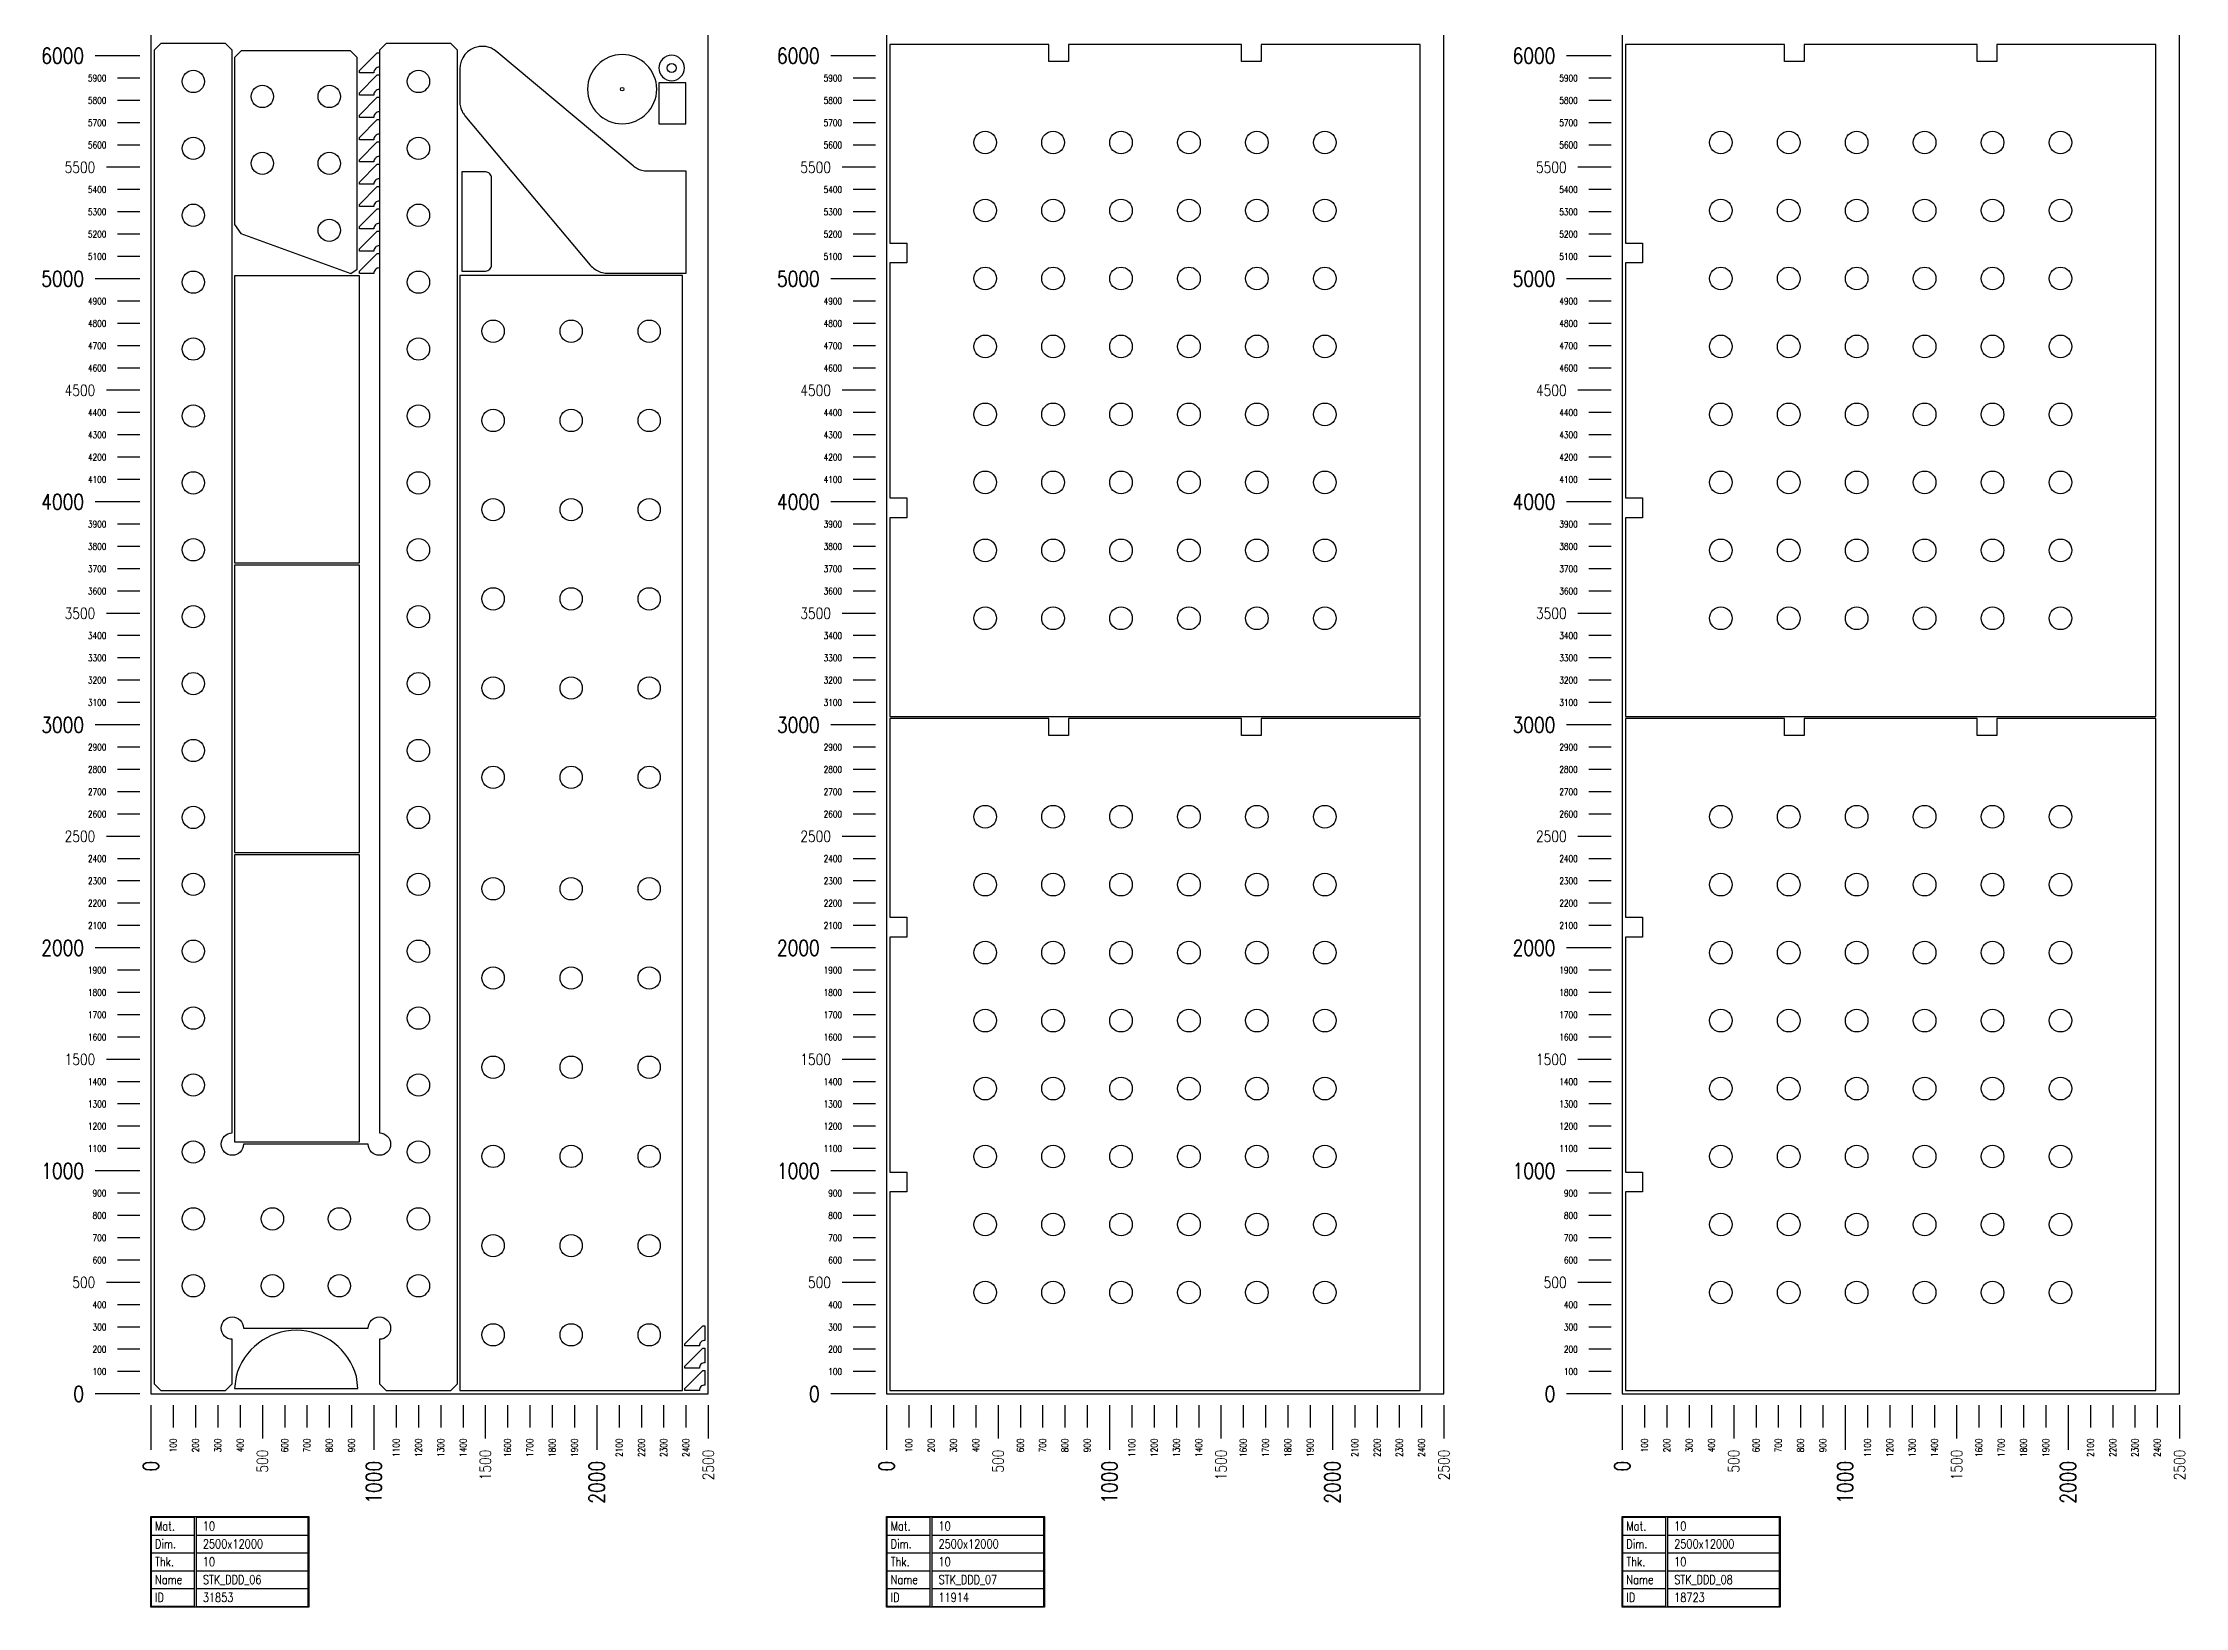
# Model space of a CAD drawing. Header units: millimetres. Extents: x 28039 to 145264, y 9873 to 40131.
# Drawn here: x 96054 to 105664, y 27140 to 34154 of the extents above; entities that cross this region are included whole.
import ezdxf
from ezdxf.enums import TextEntityAlignment as Align

# ---------------------------------------------------------------- set-up
doc = ezdxf.new("R2010")
doc.units = ezdxf.units.MM
doc.layers.add('TEXT', color=7, linetype='Continuous')
doc.styles.add('EasyCutStyle', font='romans.shx', dxfattribs={"width": 0.8})

# ---------------------------------------------------------------- blocks, each defined once
blk = doc.blocks.new('LogoSheet_31853')
at = {"color": 1}
for p, q in [((-50, 6000), (-250, 6000)), ((-50, 5000), (-250, 5000)), ((-50, 4000), (-250, 4000)), ((-50, 3000), (-250, 3000)), ((-50, 2000), (-250, 2000)), ((-50, 1000), (-250, 1000)), ((-50, 0), (-250, 0)), ((0, -50), (0, -250)), ((1000, -50), (1000, -250)), ((2000, -50), (2000, -250)), ((203.4, -553), (705.2, -553)), ((203.4, -633), (705.2, -633)), ((203.4, -713), (705.2, -713)), ((203.4, -793), (705.2, -793)), ((203.4, -873), (705.2, -873))]:
    blk.add_line(p, q, dxfattribs=at)
at = {"color": 2}
for p, q in [((-50, 5900), (-150, 5900)), ((-50, 5800), (-150, 5800)), ((-50, 5700), (-150, 5700)), ((-50, 5600), (-150, 5600)), ((-50, 5400), (-150, 5400)), ((-50, 5300), (-150, 5300)), ((-50, 5200), (-150, 5200)), ((-50, 5100), (-150, 5100)), ((-50, 4900), (-150, 4900)), ((-50, 4800), (-150, 4800)), ((-50, 4700), (-150, 4700)), ((-50, 4600), (-150, 4600)), ((-50, 4400), (-150, 4400)), ((-50, 4300), (-150, 4300)), ((-50, 4200), (-150, 4200)), ((-50, 4100), (-150, 4100)), ((-50, 3900), (-150, 3900)), ((-50, 3800), (-150, 3800)), ((-50, 3700), (-150, 3700)), ((-50, 3600), (-150, 3600)), ((-50, 3400), (-150, 3400)), ((-50, 3300), (-150, 3300)), ((-50, 3200), (-150, 3200)), ((-50, 3100), (-150, 3100)), ((-50, 2900), (-150, 2900)), ((-50, 2800), (-150, 2800)), ((-50, 2700), (-150, 2700)), ((-50, 2600), (-150, 2600)), ((-50, 2400), (-150, 2400)), ((-50, 2300), (-150, 2300)), ((-50, 2200), (-150, 2200)), ((-50, 2100), (-150, 2100)), ((-50, 1900), (-150, 1900)), ((-50, 1800), (-150, 1800)), ((-50, 1700), (-150, 1700)), ((-50, 1600), (-150, 1600)), ((-50, 1400), (-150, 1400)), ((-50, 1300), (-150, 1300)), ((-50, 1200), (-150, 1200)), ((-50, 1100), (-150, 1100)), ((-50, 900), (-150, 900)), ((-50, 800), (-150, 800)), ((-50, 700), (-150, 700)), ((-50, 600), (-150, 600)), ((-50, 400), (-150, 400)), ((-50, 300), (-150, 300)), ((-50, 200), (-150, 200)), ((-50, 100), (-150, 100)), ((100, -50), (100, -150)), ((200, -50), (200, -150)), ((300, -50), (300, -150)), ((400, -50), (400, -150)), ((600, -50), (600, -150)), ((700, -50), (700, -150)), ((800, -50), (800, -150)), ((900, -50), (900, -150)), ((1100, -50), (1100, -150)), ((1200, -50), (1200, -150)), ((1300, -50), (1300, -150)), ((1400, -50), (1400, -150)), ((1600, -50), (1600, -150)), ((1700, -50), (1700, -150)), ((1800, -50), (1800, -150)), ((1900, -50), (1900, -150)), ((2100, -50), (2100, -150)), ((2200, -50), (2200, -150)), ((2300, -50), (2300, -150)), ((2400, -50), (2400, -150))]:
    blk.add_line(p, q, dxfattribs=at)
at = {"color": 7}
for p, q in [((-50, 5500), (-200, 5500)), ((-50, 4500), (-200, 4500)), ((-50, 3500), (-200, 3500)), ((-50, 2500), (-200, 2500)), ((-50, 1500), (-200, 1500)), ((-50, 500), (-200, 500)), ((500, -50), (500, -200)), ((1500, -50), (1500, -200)), ((2500, -50), (2500, -200))]:
    blk.add_line(p, q, dxfattribs=at)
at = {"color": 5}
for p, q in [((3, -553), (193.4, -553)), ((3, -633), (193.4, -633)), ((3, -713), (193.4, -713)), ((3, -793), (193.4, -793)), ((3, -873), (193.4, -873))]:
    blk.add_line(p, q, dxfattribs=at)
blk.add_line((193.4, -633), (193.4, -953))
blk.add_lwpolyline([(0, -550), (708.2, -550), (708.2, -956), (0, -956)], close=True)
blk.add_lwpolyline([(3, -553), (193.4, -553), (193.4, -953), (3, -953)], close=True, dxfattribs=at)
at = {"color": 1}
blk.add_lwpolyline([(705.2, -553), (203.4, -553), (203.4, -953), (705.2, -953)], close=True, dxfattribs=at)
at = {"color": 7, "style": 'EasyCutStyle', "width": 0.8}
for s, height, p in [('6000', 70, (-300, 6000)), ('5900', 30, (-200, 5900)), ('5800', 30, (-200, 5800)), ('5700', 30, (-200, 5700)), ('5600', 30, (-200, 5600)), ('5500', 50, (-250, 5500)), ('5400', 30, (-200, 5400)), ('5300', 30, (-200, 5300)), ('5200', 30, (-200, 5200)), ('5100', 30, (-200, 5100)), ('5000', 70, (-300, 5000)), ('4900', 30, (-200, 4900)), ('4800', 30, (-200, 4800)), ('4700', 30, (-200, 4700)), ('4600', 30, (-200, 4600)), ('4500', 50, (-250, 4500)), ('4400', 30, (-200, 4400)), ('4300', 30, (-200, 4300)), ('4200', 30, (-200, 4200)), ('4100', 30, (-200, 4100)), ('4000', 70, (-300, 4000)), ('3900', 30, (-200, 3900)), ('3800', 30, (-200, 3800)), ('3700', 30, (-200, 3700)), ('3600', 30, (-200, 3600)), ('3500', 50, (-250, 3500)), ('3400', 30, (-200, 3400)), ('3300', 30, (-200, 3300)), ('3200', 30, (-200, 3200)), ('3100', 30, (-200, 3100)), ('3000', 70, (-300, 3000)), ('2900', 30, (-200, 2900)), ('2800', 30, (-200, 2800)), ('2700', 30, (-200, 2700)), ('2600', 30, (-200, 2600)), ('2500', 50, (-250, 2500)), ('2400', 30, (-200, 2400)), ('2300', 30, (-200, 2300)), ('2200', 30, (-200, 2200)), ('2100', 30, (-200, 2100)), ('2000', 70, (-300, 2000)), ('1900', 30, (-200, 1900)), ('1800', 30, (-200, 1800)), ('1700', 30, (-200, 1700)), ('1600', 30, (-200, 1600)), ('1500', 50, (-250, 1500)), ('1400', 30, (-200, 1400)), ('1300', 30, (-200, 1300)), ('1200', 30, (-200, 1200)), ('1100', 30, (-200, 1100)), ('1000', 70, (-300, 1000)), ('900', 30, (-200, 900)), ('800', 30, (-200, 800)), ('700', 30, (-200, 700)), ('600', 30, (-200, 600)), ('500', 50, (-250, 500)), ('400', 30, (-200, 400)), ('300', 30, (-200, 300)), ('200', 30, (-200, 200)), ('100', 30, (-200, 100)), ('0', 70, (-300, 0))]:
    blk.add_text(s, height=height, dxfattribs=at).set_placement(p, align=Align.MIDDLE_RIGHT)
for s, height, p in [('100', 30, (100, -200)), ('200', 30, (200, -200)), ('300', 30, (300, -200)), ('400', 30, (400, -200)), ('500', 50, (500, -250)), ('600', 30, (600, -200)), ('700', 30, (700, -200)), ('800', 30, (800, -200)), ('900', 30, (900, -200)), ('1100', 30, (1100, -200)), ('1200', 30, (1200, -200)), ('1300', 30, (1300, -200)), ('1400', 30, (1400, -200)), ('1500', 50, (1500, -250)), ('1600', 30, (1600, -200)), ('1700', 30, (1700, -200)), ('1800', 30, (1800, -200)), ('1900', 30, (1900, -200)), ('2100', 30, (2100, -200)), ('2200', 30, (2200, -200)), ('2300', 30, (2300, -200)), ('2400', 30, (2400, -200)), ('2500', 50, (2500, -250)), ('0', 70, (0, -300)), ('1000', 70, (1000, -300)), ('2000', 70, (2000, -300))]:
    blk.add_text(s, height=height, rotation=90, dxfattribs=at).set_placement(p, align=Align.MIDDLE_RIGHT)
at = {"style": 'EasyCutStyle', "width": 0.8}
for tag, p in [('MATERIAL_SHEET', (232.8, -612.4)), ('DIMENSION_SHEET', (232.8, -692.4)), ('THICKNESS_SHEET', (232.8, -772.4)), ('NAME_SHEET', (232.8, -852.4)), ('ID_SHEET', (232.8, -932.4))]:
    blk.add_attdef(tag, p, '', height=40, dxfattribs=at)
at = {"layer": 'TEXT', "color": 251, "style": 'EasyCutStyle', "width": 0.8}
for s, p in [('Mat.', (18.4, -612.4)), ('Dim.', (18.4, -692.4)), ('Thk.', (18.4, -772.4)), ('Name', (18.4, -852.4)), ('ID', (18.4, -932.4))]:
    blk.add_text(s, height=40, dxfattribs=at).set_placement(p)
blk = doc.blocks.new('LogoSheet_11914')
at = {"color": 1}
for p, q in [((-50, 6000), (-250, 6000)), ((-50, 5000), (-250, 5000)), ((-50, 4000), (-250, 4000)), ((-50, 3000), (-250, 3000)), ((-50, 2000), (-250, 2000)), ((-50, 1000), (-250, 1000)), ((-50, 0), (-250, 0)), ((0, -50), (0, -250)), ((1000, -50), (1000, -250)), ((2000, -50), (2000, -250)), ((203.4, -553), (705.2, -553)), ((203.4, -633), (705.2, -633)), ((203.4, -713), (705.2, -713)), ((203.4, -793), (705.2, -793)), ((203.4, -873), (705.2, -873))]:
    blk.add_line(p, q, dxfattribs=at)
at = {"color": 2}
for p, q in [((-50, 5900), (-150, 5900)), ((-50, 5800), (-150, 5800)), ((-50, 5700), (-150, 5700)), ((-50, 5600), (-150, 5600)), ((-50, 5400), (-150, 5400)), ((-50, 5300), (-150, 5300)), ((-50, 5200), (-150, 5200)), ((-50, 5100), (-150, 5100)), ((-50, 4900), (-150, 4900)), ((-50, 4800), (-150, 4800)), ((-50, 4700), (-150, 4700)), ((-50, 4600), (-150, 4600)), ((-50, 4400), (-150, 4400)), ((-50, 4300), (-150, 4300)), ((-50, 4200), (-150, 4200)), ((-50, 4100), (-150, 4100)), ((-50, 3900), (-150, 3900)), ((-50, 3800), (-150, 3800)), ((-50, 3700), (-150, 3700)), ((-50, 3600), (-150, 3600)), ((-50, 3400), (-150, 3400)), ((-50, 3300), (-150, 3300)), ((-50, 3200), (-150, 3200)), ((-50, 3100), (-150, 3100)), ((-50, 2900), (-150, 2900)), ((-50, 2800), (-150, 2800)), ((-50, 2700), (-150, 2700)), ((-50, 2600), (-150, 2600)), ((-50, 2400), (-150, 2400)), ((-50, 2300), (-150, 2300)), ((-50, 2200), (-150, 2200)), ((-50, 2100), (-150, 2100)), ((-50, 1900), (-150, 1900)), ((-50, 1800), (-150, 1800)), ((-50, 1700), (-150, 1700)), ((-50, 1600), (-150, 1600)), ((-50, 1400), (-150, 1400)), ((-50, 1300), (-150, 1300)), ((-50, 1200), (-150, 1200)), ((-50, 1100), (-150, 1100)), ((-50, 900), (-150, 900)), ((-50, 800), (-150, 800)), ((-50, 700), (-150, 700)), ((-50, 600), (-150, 600)), ((-50, 400), (-150, 400)), ((-50, 300), (-150, 300)), ((-50, 200), (-150, 200)), ((-50, 100), (-150, 100)), ((100, -50), (100, -150)), ((200, -50), (200, -150)), ((300, -50), (300, -150)), ((400, -50), (400, -150)), ((600, -50), (600, -150)), ((700, -50), (700, -150)), ((800, -50), (800, -150)), ((900, -50), (900, -150)), ((1100, -50), (1100, -150)), ((1200, -50), (1200, -150)), ((1300, -50), (1300, -150)), ((1400, -50), (1400, -150)), ((1600, -50), (1600, -150)), ((1700, -50), (1700, -150)), ((1800, -50), (1800, -150)), ((1900, -50), (1900, -150)), ((2100, -50), (2100, -150)), ((2200, -50), (2200, -150)), ((2300, -50), (2300, -150)), ((2400, -50), (2400, -150))]:
    blk.add_line(p, q, dxfattribs=at)
at = {"color": 7}
for p, q in [((-50, 5500), (-200, 5500)), ((-50, 4500), (-200, 4500)), ((-50, 3500), (-200, 3500)), ((-50, 2500), (-200, 2500)), ((-50, 1500), (-200, 1500)), ((-50, 500), (-200, 500)), ((500, -50), (500, -200)), ((1500, -50), (1500, -200)), ((2500, -50), (2500, -200))]:
    blk.add_line(p, q, dxfattribs=at)
at = {"color": 5}
for p, q in [((3, -553), (193.4, -553)), ((3, -633), (193.4, -633)), ((3, -713), (193.4, -713)), ((3, -793), (193.4, -793)), ((3, -873), (193.4, -873))]:
    blk.add_line(p, q, dxfattribs=at)
blk.add_line((193.4, -633), (193.4, -953))
blk.add_lwpolyline([(0, -550), (708.2, -550), (708.2, -956), (0, -956)], close=True)
blk.add_lwpolyline([(3, -553), (193.4, -553), (193.4, -953), (3, -953)], close=True, dxfattribs=at)
at = {"color": 1}
blk.add_lwpolyline([(705.2, -553), (203.4, -553), (203.4, -953), (705.2, -953)], close=True, dxfattribs=at)
at = {"color": 7, "style": 'EasyCutStyle', "width": 0.8}
for s, height, p in [('6000', 70, (-300, 6000)), ('5900', 30, (-200, 5900)), ('5800', 30, (-200, 5800)), ('5700', 30, (-200, 5700)), ('5600', 30, (-200, 5600)), ('5500', 50, (-250, 5500)), ('5400', 30, (-200, 5400)), ('5300', 30, (-200, 5300)), ('5200', 30, (-200, 5200)), ('5100', 30, (-200, 5100)), ('5000', 70, (-300, 5000)), ('4900', 30, (-200, 4900)), ('4800', 30, (-200, 4800)), ('4700', 30, (-200, 4700)), ('4600', 30, (-200, 4600)), ('4500', 50, (-250, 4500)), ('4400', 30, (-200, 4400)), ('4300', 30, (-200, 4300)), ('4200', 30, (-200, 4200)), ('4100', 30, (-200, 4100)), ('4000', 70, (-300, 4000)), ('3900', 30, (-200, 3900)), ('3800', 30, (-200, 3800)), ('3700', 30, (-200, 3700)), ('3600', 30, (-200, 3600)), ('3500', 50, (-250, 3500)), ('3400', 30, (-200, 3400)), ('3300', 30, (-200, 3300)), ('3200', 30, (-200, 3200)), ('3100', 30, (-200, 3100)), ('3000', 70, (-300, 3000)), ('2900', 30, (-200, 2900)), ('2800', 30, (-200, 2800)), ('2700', 30, (-200, 2700)), ('2600', 30, (-200, 2600)), ('2500', 50, (-250, 2500)), ('2400', 30, (-200, 2400)), ('2300', 30, (-200, 2300)), ('2200', 30, (-200, 2200)), ('2100', 30, (-200, 2100)), ('2000', 70, (-300, 2000)), ('1900', 30, (-200, 1900)), ('1800', 30, (-200, 1800)), ('1700', 30, (-200, 1700)), ('1600', 30, (-200, 1600)), ('1500', 50, (-250, 1500)), ('1400', 30, (-200, 1400)), ('1300', 30, (-200, 1300)), ('1200', 30, (-200, 1200)), ('1100', 30, (-200, 1100)), ('1000', 70, (-300, 1000)), ('900', 30, (-200, 900)), ('800', 30, (-200, 800)), ('700', 30, (-200, 700)), ('600', 30, (-200, 600)), ('500', 50, (-250, 500)), ('400', 30, (-200, 400)), ('300', 30, (-200, 300)), ('200', 30, (-200, 200)), ('100', 30, (-200, 100)), ('0', 70, (-300, 0))]:
    blk.add_text(s, height=height, dxfattribs=at).set_placement(p, align=Align.MIDDLE_RIGHT)
for s, height, p in [('100', 30, (100, -200)), ('200', 30, (200, -200)), ('300', 30, (300, -200)), ('400', 30, (400, -200)), ('500', 50, (500, -250)), ('600', 30, (600, -200)), ('700', 30, (700, -200)), ('800', 30, (800, -200)), ('900', 30, (900, -200)), ('1100', 30, (1100, -200)), ('1200', 30, (1200, -200)), ('1300', 30, (1300, -200)), ('1400', 30, (1400, -200)), ('1500', 50, (1500, -250)), ('1600', 30, (1600, -200)), ('1700', 30, (1700, -200)), ('1800', 30, (1800, -200)), ('1900', 30, (1900, -200)), ('2100', 30, (2100, -200)), ('2200', 30, (2200, -200)), ('2300', 30, (2300, -200)), ('2400', 30, (2400, -200)), ('2500', 50, (2500, -250)), ('0', 70, (0, -300)), ('1000', 70, (1000, -300)), ('2000', 70, (2000, -300))]:
    blk.add_text(s, height=height, rotation=90, dxfattribs=at).set_placement(p, align=Align.MIDDLE_RIGHT)
at = {"style": 'EasyCutStyle', "width": 0.8}
for tag, p in [('MATERIAL_SHEET', (232.8, -612.4)), ('DIMENSION_SHEET', (232.8, -692.4)), ('THICKNESS_SHEET', (232.8, -772.4)), ('NAME_SHEET', (232.8, -852.4)), ('ID_SHEET', (232.8, -932.4))]:
    blk.add_attdef(tag, p, '', height=40, dxfattribs=at)
at = {"layer": 'TEXT', "color": 251, "style": 'EasyCutStyle', "width": 0.8}
for s, p in [('Mat.', (18.4, -612.4)), ('Dim.', (18.4, -692.4)), ('Thk.', (18.4, -772.4)), ('Name', (18.4, -852.4)), ('ID', (18.4, -932.4))]:
    blk.add_text(s, height=40, dxfattribs=at).set_placement(p)
blk = doc.blocks.new('LogoSheet_18723')
at = {"color": 1}
for p, q in [((-50, 6000), (-250, 6000)), ((-50, 5000), (-250, 5000)), ((-50, 4000), (-250, 4000)), ((-50, 3000), (-250, 3000)), ((-50, 2000), (-250, 2000)), ((-50, 1000), (-250, 1000)), ((-50, 0), (-250, 0)), ((0, -50), (0, -250)), ((1000, -50), (1000, -250)), ((2000, -50), (2000, -250)), ((203.4, -553), (705.2, -553)), ((203.4, -633), (705.2, -633)), ((203.4, -713), (705.2, -713)), ((203.4, -793), (705.2, -793)), ((203.4, -873), (705.2, -873))]:
    blk.add_line(p, q, dxfattribs=at)
at = {"color": 2}
for p, q in [((-50, 5900), (-150, 5900)), ((-50, 5800), (-150, 5800)), ((-50, 5700), (-150, 5700)), ((-50, 5600), (-150, 5600)), ((-50, 5400), (-150, 5400)), ((-50, 5300), (-150, 5300)), ((-50, 5200), (-150, 5200)), ((-50, 5100), (-150, 5100)), ((-50, 4900), (-150, 4900)), ((-50, 4800), (-150, 4800)), ((-50, 4700), (-150, 4700)), ((-50, 4600), (-150, 4600)), ((-50, 4400), (-150, 4400)), ((-50, 4300), (-150, 4300)), ((-50, 4200), (-150, 4200)), ((-50, 4100), (-150, 4100)), ((-50, 3900), (-150, 3900)), ((-50, 3800), (-150, 3800)), ((-50, 3700), (-150, 3700)), ((-50, 3600), (-150, 3600)), ((-50, 3400), (-150, 3400)), ((-50, 3300), (-150, 3300)), ((-50, 3200), (-150, 3200)), ((-50, 3100), (-150, 3100)), ((-50, 2900), (-150, 2900)), ((-50, 2800), (-150, 2800)), ((-50, 2700), (-150, 2700)), ((-50, 2600), (-150, 2600)), ((-50, 2400), (-150, 2400)), ((-50, 2300), (-150, 2300)), ((-50, 2200), (-150, 2200)), ((-50, 2100), (-150, 2100)), ((-50, 1900), (-150, 1900)), ((-50, 1800), (-150, 1800)), ((-50, 1700), (-150, 1700)), ((-50, 1600), (-150, 1600)), ((-50, 1400), (-150, 1400)), ((-50, 1300), (-150, 1300)), ((-50, 1200), (-150, 1200)), ((-50, 1100), (-150, 1100)), ((-50, 900), (-150, 900)), ((-50, 800), (-150, 800)), ((-50, 700), (-150, 700)), ((-50, 600), (-150, 600)), ((-50, 400), (-150, 400)), ((-50, 300), (-150, 300)), ((-50, 200), (-150, 200)), ((-50, 100), (-150, 100)), ((100, -50), (100, -150)), ((200, -50), (200, -150)), ((300, -50), (300, -150)), ((400, -50), (400, -150)), ((600, -50), (600, -150)), ((700, -50), (700, -150)), ((800, -50), (800, -150)), ((900, -50), (900, -150)), ((1100, -50), (1100, -150)), ((1200, -50), (1200, -150)), ((1300, -50), (1300, -150)), ((1400, -50), (1400, -150)), ((1600, -50), (1600, -150)), ((1700, -50), (1700, -150)), ((1800, -50), (1800, -150)), ((1900, -50), (1900, -150)), ((2100, -50), (2100, -150)), ((2200, -50), (2200, -150)), ((2300, -50), (2300, -150)), ((2400, -50), (2400, -150))]:
    blk.add_line(p, q, dxfattribs=at)
at = {"color": 7}
for p, q in [((-50, 5500), (-200, 5500)), ((-50, 4500), (-200, 4500)), ((-50, 3500), (-200, 3500)), ((-50, 2500), (-200, 2500)), ((-50, 1500), (-200, 1500)), ((-50, 500), (-200, 500)), ((500, -50), (500, -200)), ((1500, -50), (1500, -200)), ((2500, -50), (2500, -200))]:
    blk.add_line(p, q, dxfattribs=at)
at = {"color": 5}
for p, q in [((3, -553), (193.4, -553)), ((3, -633), (193.4, -633)), ((3, -713), (193.4, -713)), ((3, -793), (193.4, -793)), ((3, -873), (193.4, -873))]:
    blk.add_line(p, q, dxfattribs=at)
blk.add_line((193.4, -633), (193.4, -953))
blk.add_lwpolyline([(0, -550), (708.2, -550), (708.2, -956), (0, -956)], close=True)
blk.add_lwpolyline([(3, -553), (193.4, -553), (193.4, -953), (3, -953)], close=True, dxfattribs=at)
at = {"color": 1}
blk.add_lwpolyline([(705.2, -553), (203.4, -553), (203.4, -953), (705.2, -953)], close=True, dxfattribs=at)
at = {"color": 7, "style": 'EasyCutStyle', "width": 0.8}
for s, height, p in [('6000', 70, (-300, 6000)), ('5900', 30, (-200, 5900)), ('5800', 30, (-200, 5800)), ('5700', 30, (-200, 5700)), ('5600', 30, (-200, 5600)), ('5500', 50, (-250, 5500)), ('5400', 30, (-200, 5400)), ('5300', 30, (-200, 5300)), ('5200', 30, (-200, 5200)), ('5100', 30, (-200, 5100)), ('5000', 70, (-300, 5000)), ('4900', 30, (-200, 4900)), ('4800', 30, (-200, 4800)), ('4700', 30, (-200, 4700)), ('4600', 30, (-200, 4600)), ('4500', 50, (-250, 4500)), ('4400', 30, (-200, 4400)), ('4300', 30, (-200, 4300)), ('4200', 30, (-200, 4200)), ('4100', 30, (-200, 4100)), ('4000', 70, (-300, 4000)), ('3900', 30, (-200, 3900)), ('3800', 30, (-200, 3800)), ('3700', 30, (-200, 3700)), ('3600', 30, (-200, 3600)), ('3500', 50, (-250, 3500)), ('3400', 30, (-200, 3400)), ('3300', 30, (-200, 3300)), ('3200', 30, (-200, 3200)), ('3100', 30, (-200, 3100)), ('3000', 70, (-300, 3000)), ('2900', 30, (-200, 2900)), ('2800', 30, (-200, 2800)), ('2700', 30, (-200, 2700)), ('2600', 30, (-200, 2600)), ('2500', 50, (-250, 2500)), ('2400', 30, (-200, 2400)), ('2300', 30, (-200, 2300)), ('2200', 30, (-200, 2200)), ('2100', 30, (-200, 2100)), ('2000', 70, (-300, 2000)), ('1900', 30, (-200, 1900)), ('1800', 30, (-200, 1800)), ('1700', 30, (-200, 1700)), ('1600', 30, (-200, 1600)), ('1500', 50, (-250, 1500)), ('1400', 30, (-200, 1400)), ('1300', 30, (-200, 1300)), ('1200', 30, (-200, 1200)), ('1100', 30, (-200, 1100)), ('1000', 70, (-300, 1000)), ('900', 30, (-200, 900)), ('800', 30, (-200, 800)), ('700', 30, (-200, 700)), ('600', 30, (-200, 600)), ('500', 50, (-250, 500)), ('400', 30, (-200, 400)), ('300', 30, (-200, 300)), ('200', 30, (-200, 200)), ('100', 30, (-200, 100)), ('0', 70, (-300, 0))]:
    blk.add_text(s, height=height, dxfattribs=at).set_placement(p, align=Align.MIDDLE_RIGHT)
for s, height, p in [('100', 30, (100, -200)), ('200', 30, (200, -200)), ('300', 30, (300, -200)), ('400', 30, (400, -200)), ('500', 50, (500, -250)), ('600', 30, (600, -200)), ('700', 30, (700, -200)), ('800', 30, (800, -200)), ('900', 30, (900, -200)), ('1100', 30, (1100, -200)), ('1200', 30, (1200, -200)), ('1300', 30, (1300, -200)), ('1400', 30, (1400, -200)), ('1500', 50, (1500, -250)), ('1600', 30, (1600, -200)), ('1700', 30, (1700, -200)), ('1800', 30, (1800, -200)), ('1900', 30, (1900, -200)), ('2100', 30, (2100, -200)), ('2200', 30, (2200, -200)), ('2300', 30, (2300, -200)), ('2400', 30, (2400, -200)), ('2500', 50, (2500, -250)), ('0', 70, (0, -300)), ('1000', 70, (1000, -300)), ('2000', 70, (2000, -300))]:
    blk.add_text(s, height=height, rotation=90, dxfattribs=at).set_placement(p, align=Align.MIDDLE_RIGHT)
at = {"style": 'EasyCutStyle', "width": 0.8}
for tag, p in [('MATERIAL_SHEET', (232.8, -612.4)), ('DIMENSION_SHEET', (232.8, -692.4)), ('THICKNESS_SHEET', (232.8, -772.4)), ('NAME_SHEET', (232.8, -852.4)), ('ID_SHEET', (232.8, -932.4))]:
    blk.add_attdef(tag, p, '', height=40, dxfattribs=at)
at = {"layer": 'TEXT', "color": 251, "style": 'EasyCutStyle', "width": 0.8}
for s, p in [('Mat.', (18.4, -612.4)), ('Dim.', (18.4, -692.4)), ('Thk.', (18.4, -772.4)), ('Name', (18.4, -852.4)), ('ID', (18.4, -932.4))]:
    blk.add_text(s, height=40, dxfattribs=at).set_placement(p)

msp = doc.modelspace()

# ---------------------------------------------------------------- linework, layer by layer
at = {"color": 34, "true_color": 0x945a17}
for points in [[(96538.8, 28095.9), (99038.8, 28095.9), (99038.8, 40095.9), (96538.8, 40095.9)], [(99838.8, 28095.9), (102338.8, 28095.9), (102338.8, 40095.9), (99838.8, 40095.9)], [(103138.8, 28095.9), (105638.8, 28095.9), (105638.8, 40095.9), (103138.8, 40095.9)]]:
    msp.add_lwpolyline(points, close=True, dxfattribs=at)
at = {"color": 2, "elevation": 0}
for points in [[(97513.8, 29215.9), (96953.8, 29215.9, -2.414201), (96903.8, 29265.9), (96903.8, 34120.9), (96873.8, 34150.9), (96583.8, 34150.9), (96553.8, 34120.9), (96553.8, 28140.9), (96583.8, 28110.9), (96873.8, 28110.9), (96903.8, 28140.9), (96903.8, 28340.9, -2.414201), (96953.8, 28390.9), (97513.8, 28390.9, -2.414201), (97563.8, 28340.9), (97563.8, 28140.9), (97593.8, 28110.9), (97883.8, 28110.9), (97913.8, 28140.9), (97913.8, 34120.9), (97883.8, 34150.9), (97593.8, 34150.9), (97563.8, 34120.9), (97563.8, 29265.9, -2.414201)], [(98026.1, 34138, 0.047662), (98006.8, 34136.3, 0.361559), (97923.8, 34036.4), (97923.8, 33892.6, 0.065553), (97927.2, 33866.3, 0.049129), (97934.3, 33847.6, 0.060063), (97947.5, 33827.3), (98509.8, 33157.2, 0.065537), (98529.4, 33139.2, 0.094409), (98564.1, 33123.7, 0.058698), (98587.7, 33120.9), (98939.8, 33120.9), (98939.8, 33578.1), (98766.6, 33578.1, -0.06554), (98740.3, 33581.5, -0.049134), (98721.7, 33588.6, -0.060063), (98701.3, 33601.8), (98090.7, 34114.2, 0.071033), (98066.3, 34129.4, 0.053239), (98045.7, 34136, 0.048781)], [(98652.6, 33791.2, 1), (98652.6, 34101.2, 1)], [(98874.6, 33984.2, 1), (98874.6, 34098.2, 1)], [(98039.7, 33130.9, 0.414214), (98066.7, 33157.9), (98066.7, 33547.9, 0.414214), (98039.7, 33574.9), (97933.7, 33574.9), (97933.7, 33130.9)], [(96913.7, 28120.8), (97467.5, 28120.8), (97460.5, 28174.1, 0.767118), (96920.8, 28174.1)]]:
    msp.add_lwpolyline(points, format="xyb", close=True, dxfattribs=at)
at = {"color": 2}
for points in [[(97435.6, 33119.8), (97463.7, 33139.6), (97463.7, 34087.5), (97433.7, 34117.5), (96943.7, 34117.5), (96913.7, 34087.5), (96913.7, 33339.7), (96941.9, 33299.5)], [(102231.8, 31133.9), (102231.8, 34147), (101519, 34146.9), (101519, 34070.8), (101430.1, 34070.8), (101430.1, 34146.9), (100655.4, 34146.9), (100655.4, 34070.8), (100566.5, 34070.8), (100566.5, 34146.9), (99853.7, 34146.9), (99853.7, 33256.4), (99929.9, 33256.4), (99929.9, 33167.5), (99853.7, 33167.5), (99853.7, 32113.4), (99929.9, 32113.4), (99929.9, 32024.5), (99853.7, 32024.5), (99853.7, 31133.9)], [(105531.8, 31133.9), (105531.8, 34147), (104819, 34146.9), (104819, 34070.8), (104730.1, 34070.8), (104730.1, 34146.9), (103955.4, 34146.9), (103955.4, 34070.8), (103866.5, 34070.8), (103866.5, 34146.9), (103153.7, 34146.9), (103153.7, 33256.4), (103229.9, 33256.4), (103229.9, 33167.5), (103153.7, 33167.5), (103153.7, 32113.4), (103229.9, 32113.4), (103229.9, 32024.5), (103153.7, 32024.5), (103153.7, 31133.9)], [(98937.6, 33791.2), (98937.6, 33974), (98817.6, 33974), (98817.6, 33791.2)], [(97473.7, 31821.8), (97473.7, 33109.8), (96913.7, 33109.8), (96913.7, 31822.3)], [(98923.8, 28110.9), (98923.8, 33110.9), (97923.8, 33110.9), (97923.8, 28110.9)], [(97473.7, 30523.8), (97473.7, 31811.8), (96913.7, 31811.8), (96913.7, 30524.3)], [(102231.8, 28110.9), (102231.8, 31124), (101519, 31123.9), (101519, 31047.8), (101430.1, 31047.8), (101430.1, 31123.9), (100655.4, 31123.9), (100655.4, 31047.8), (100566.5, 31047.8), (100566.5, 31123.9), (99853.7, 31123.9), (99853.7, 30233.4), (99929.9, 30233.4), (99929.9, 30144.5), (99853.7, 30144.5), (99853.7, 29090.4), (99929.9, 29090.4), (99929.9, 29001.5), (99853.7, 29001.5), (99853.7, 28110.9)], [(105531.8, 28110.9), (105531.8, 31124), (104819, 31123.9), (104819, 31047.8), (104730.1, 31047.8), (104730.1, 31123.9), (103955.4, 31123.9), (103955.4, 31047.8), (103866.5, 31047.8), (103866.5, 31123.9), (103153.7, 31123.9), (103153.7, 30233.4), (103229.9, 30233.4), (103229.9, 30144.5), (103153.7, 30144.5), (103153.7, 29090.4), (103229.9, 29090.4), (103229.9, 29001.5), (103153.7, 29001.5), (103153.7, 28110.9)], [(97473.7, 29225.8), (97473.7, 30513.8), (96913.7, 30513.8), (96913.7, 29226.3)]]:
    msp.add_lwpolyline(points, close=True, dxfattribs=at)
at = {"color": 1, "elevation": 0}
for points in [[(97538.7, 34019.8), (97473.7, 34019.8), (97473.7, 34029.8), (97553.7, 34109.8), (97563.7, 34109.8), (97563.7, 34044.8, 0.414214)], [(97538.7, 33919.8), (97473.7, 33919.8), (97473.7, 33929.8), (97553.7, 34009.8), (97563.7, 34009.8), (97563.7, 33944.8, 0.414214)], [(97538.7, 33819.8), (97473.7, 33819.8), (97473.7, 33829.8), (97553.7, 33909.8), (97563.7, 33909.8), (97563.7, 33844.8, 0.414214)], [(97538.7, 33719.8), (97473.7, 33719.8), (97473.7, 33729.8), (97553.7, 33809.8), (97563.7, 33809.8), (97563.7, 33744.8, 0.414214)], [(97538.7, 33619.8), (97473.7, 33619.8), (97473.7, 33629.8), (97553.7, 33709.8), (97563.7, 33709.8), (97563.7, 33644.8, 0.414214)], [(97538.7, 33519.8), (97473.7, 33519.8), (97473.7, 33529.8), (97553.7, 33609.8), (97563.7, 33609.8), (97563.7, 33544.8, 0.414214)], [(97538.7, 33419.8), (97473.7, 33419.8), (97473.7, 33429.8), (97553.7, 33509.8), (97563.7, 33509.8), (97563.7, 33444.8, 0.414214)], [(97538.7, 33319.8), (97473.7, 33319.8), (97473.7, 33329.8), (97553.7, 33409.8), (97563.7, 33409.8), (97563.7, 33344.8, 0.414214)], [(97538.7, 33219.8), (97473.7, 33219.8), (97473.7, 33229.8), (97553.7, 33309.8), (97563.7, 33309.8), (97563.7, 33244.8, 0.414214)], [(97538.7, 33119.8), (97473.7, 33119.8), (97473.7, 33129.8), (97553.7, 33209.8), (97563.7, 33209.8), (97563.7, 33144.8, 0.414214)], [(98998.8, 28310.9), (98933.8, 28310.9), (98933.8, 28320.9), (99013.8, 28400.9), (99023.8, 28400.9), (99023.8, 28335.9, 0.414214)], [(98998.8, 28210.9), (98933.8, 28210.9), (98933.8, 28220.9), (99013.8, 28300.9), (99023.8, 28300.9), (99023.8, 28235.9, 0.414214)], [(98998.8, 28110.9), (98933.8, 28110.9), (98933.8, 28120.9), (99013.8, 28200.9), (99023.8, 28200.9), (99023.8, 28135.9, 0.414214)]]:
    msp.add_lwpolyline(points, format="xyb", close=True, dxfattribs=at)
at = {"color": 4}
for centre, radius in [((96728.8, 33980.9, 0), 50), ((97738.8, 33980.9, 0), 50), ((98874.6, 34041.2, 0), 20), ((97038.7, 33913.5), 50), ((97338.7, 33913.5), 50), ((98652.6, 33946.2, 0), 7.5), ((96728.8, 33680.9, 0), 50), ((97738.8, 33680.9, 0), 50), ((100280.7, 33707.2), 50.8), ((100585.5, 33707.2), 50.8), ((100890.3, 33707.2), 50.8), ((101195.1, 33707.2), 50.8), ((101499.9, 33707.2), 50.8), ((101804.7, 33707.2), 50.8), ((103580.7, 33707.2), 50.8), ((103885.5, 33707.2), 50.8), ((104190.3, 33707.2), 50.8), ((104495.1, 33707.2), 50.8), ((104799.9, 33707.2), 50.8), ((105104.7, 33707.2), 50.8), ((97038.7, 33613.5), 50), ((97338.7, 33613.5), 50), ((100280.7, 33402.4), 50.8), ((100585.5, 33402.4), 50.8), ((100890.3, 33402.4), 50.8), ((101195.1, 33402.4), 50.8), ((101499.9, 33402.4), 50.8), ((101804.7, 33402.4), 50.8), ((103580.7, 33402.4), 50.8), ((103885.5, 33402.4), 50.8), ((104190.3, 33402.4), 50.8), ((104495.1, 33402.4), 50.8), ((104799.9, 33402.4), 50.8), ((105104.7, 33402.4), 50.8), ((96728.8, 33380.9, 0), 50), ((97338.7, 33313.5), 50), ((97738.8, 33380.9, 0), 50), ((96728.8, 33080.9, 0), 50), ((97738.8, 33080.9, 0), 50), ((100280.7, 33097.6), 50.8), ((100585.5, 33097.6), 50.8), ((100890.3, 33097.6), 50.8), ((101195.1, 33097.6), 50.8), ((101499.9, 33097.6), 50.8), ((101804.7, 33097.6), 50.8), ((103580.7, 33097.6), 50.8), ((103885.5, 33097.6), 50.8), ((104190.3, 33097.6), 50.8), ((104495.1, 33097.6), 50.8), ((104799.9, 33097.6), 50.8), ((105104.7, 33097.6), 50.8), ((98073.8, 32860.9), 50), ((98423.8, 32860.9), 50), ((98773.8, 32860.9), 50), ((96728.8, 32780.9, 0), 50), ((97738.8, 32780.9, 0), 50), ((100280.7, 32792.8), 50.8), ((100585.5, 32792.8), 50.8), ((100890.3, 32792.8), 50.8), ((101195.1, 32792.8), 50.8), ((101499.9, 32792.8), 50.8), ((101804.7, 32792.8), 50.8), ((103580.7, 32792.8), 50.8), ((103885.5, 32792.8), 50.8), ((104190.3, 32792.8), 50.8), ((104495.1, 32792.8), 50.8), ((104799.9, 32792.8), 50.8), ((105104.7, 32792.8), 50.8), ((96728.8, 32480.9, 0), 50), ((97738.8, 32480.9, 0), 50), ((98073.8, 32460.9), 50), ((98423.8, 32460.9), 50), ((98773.8, 32460.9), 50), ((100280.7, 32488), 50.8), ((100585.5, 32488), 50.8), ((100890.3, 32488), 50.8), ((101195.1, 32488), 50.8), ((101499.9, 32488), 50.8), ((101804.7, 32488), 50.8), ((103580.7, 32488), 50.8), ((103885.5, 32488), 50.8), ((104190.3, 32488), 50.8), ((104495.1, 32488), 50.8), ((104799.9, 32488), 50.8), ((105104.7, 32488), 50.8), ((96728.8, 32180.9, 0), 50), ((97738.8, 32180.9, 0), 50), ((100280.7, 32183.2), 50.8), ((100585.5, 32183.2), 50.8), ((100890.3, 32183.2), 50.8), ((101195.1, 32183.2), 50.8), ((101499.9, 32183.2), 50.8), ((101804.7, 32183.2), 50.8), ((103580.7, 32183.2), 50.8), ((103885.5, 32183.2), 50.8), ((104190.3, 32183.2), 50.8), ((104495.1, 32183.2), 50.8), ((104799.9, 32183.2), 50.8), ((105104.7, 32183.2), 50.8), ((98073.8, 32060.9), 50), ((98423.8, 32060.9), 50), ((98773.8, 32060.9), 50), ((96728.8, 31880.9, 0), 50), ((97738.8, 31880.9, 0), 50), ((100280.7, 31878.4), 50.8), ((100585.5, 31878.4), 50.8), ((100890.3, 31878.4), 50.8), ((101195.1, 31878.4), 50.8), ((101499.9, 31878.4), 50.8), ((101804.7, 31878.4), 50.8), ((103580.7, 31878.4), 50.8), ((103885.5, 31878.4), 50.8), ((104190.3, 31878.4), 50.8), ((104495.1, 31878.4), 50.8), ((104799.9, 31878.4), 50.8), ((105104.7, 31878.4), 50.8), ((96728.8, 31580.9, 0), 50), ((97738.8, 31580.9, 0), 50), ((98073.8, 31660.9), 50), ((98423.8, 31660.9), 50), ((98773.8, 31660.9), 50), ((100280.7, 31573.6), 50.8), ((100585.5, 31573.6), 50.8), ((100890.3, 31573.6), 50.8), ((101195.1, 31573.6), 50.8), ((101499.9, 31573.6), 50.8), ((101804.7, 31573.6), 50.8), ((103580.7, 31573.6), 50.8), ((103885.5, 31573.6), 50.8), ((104190.3, 31573.6), 50.8), ((104495.1, 31573.6), 50.8), ((104799.9, 31573.6), 50.8), ((105104.7, 31573.6), 50.8), ((96728.8, 31280.9, 0), 50), ((97738.8, 31280.9, 0), 50), ((98073.8, 31260.9), 50), ((98423.8, 31260.9), 50), ((98773.8, 31260.9), 50), ((96728.8, 30980.9, 0), 50), ((97738.8, 30980.9, 0), 50), ((98073.8, 30860.9), 50), ((98423.8, 30860.9), 50), ((98773.8, 30860.9), 50), ((96728.8, 30680.9, 0), 50), ((97738.8, 30680.9, 0), 50), ((100280.7, 30684.2), 50.8), ((100585.5, 30684.2), 50.8), ((100890.3, 30684.2), 50.8), ((101195.1, 30684.2), 50.8), ((101499.9, 30684.2), 50.8), ((101804.7, 30684.2), 50.8), ((103580.7, 30684.2), 50.8), ((103885.5, 30684.2), 50.8), ((104190.3, 30684.2), 50.8), ((104495.1, 30684.2), 50.8), ((104799.9, 30684.2), 50.8), ((105104.7, 30684.2), 50.8), ((96728.8, 30380.9, 0), 50), ((97738.8, 30380.9, 0), 50), ((98073.8, 30360.9), 50), ((98423.8, 30360.9), 50), ((98773.8, 30360.9), 50), ((100280.7, 30379.4), 50.8), ((100585.5, 30379.4), 50.8), ((100890.3, 30379.4), 50.8), ((101195.1, 30379.4), 50.8), ((101499.9, 30379.4), 50.8), ((101804.7, 30379.4), 50.8), ((103580.7, 30379.4), 50.8), ((103885.5, 30379.4), 50.8), ((104190.3, 30379.4), 50.8), ((104495.1, 30379.4), 50.8), ((104799.9, 30379.4), 50.8), ((105104.7, 30379.4), 50.8), ((96728.8, 30080.9, 0), 50), ((97738.8, 30080.9, 0), 50), ((100280.7, 30074.6), 50.8), ((100585.5, 30074.6), 50.8), ((100890.3, 30074.6), 50.8), ((101195.1, 30074.6), 50.8), ((101499.9, 30074.6), 50.8), ((101804.7, 30074.6), 50.8), ((103580.7, 30074.6), 50.8), ((103885.5, 30074.6), 50.8), ((104190.3, 30074.6), 50.8), ((104495.1, 30074.6), 50.8), ((104799.9, 30074.6), 50.8), ((105104.7, 30074.6), 50.8), ((98073.8, 29960.9), 50), ((98423.8, 29960.9), 50), ((98773.8, 29960.9), 50), ((96728.8, 29780.9, 0), 50), ((97738.8, 29780.9, 0), 50), ((100280.7, 29769.8), 50.8), ((100585.5, 29769.8), 50.8), ((100890.3, 29769.8), 50.8), ((101195.1, 29769.8), 50.8), ((101499.9, 29769.8), 50.8), ((101804.7, 29769.8), 50.8), ((103580.7, 29769.8), 50.8), ((103885.5, 29769.8), 50.8), ((104190.3, 29769.8), 50.8), ((104495.1, 29769.8), 50.8), ((104799.9, 29769.8), 50.8), ((105104.7, 29769.8), 50.8), ((98073.8, 29560.9), 50), ((98423.8, 29560.9), 50), ((98773.8, 29560.9), 50), ((96728.8, 29480.9, 0), 50), ((97738.8, 29480.9, 0), 50), ((100280.7, 29465), 50.8), ((100585.5, 29465), 50.8), ((100890.3, 29465), 50.8), ((101195.1, 29465), 50.8), ((101499.9, 29465), 50.8), ((101804.7, 29465), 50.8), ((103580.7, 29465), 50.8), ((103885.5, 29465), 50.8), ((104190.3, 29465), 50.8), ((104495.1, 29465), 50.8), ((104799.9, 29465), 50.8), ((105104.7, 29465), 50.8), ((96728.8, 29180.9, 0), 50), ((97738.8, 29180.9, 0), 50), ((98073.8, 29160.9), 50), ((98423.8, 29160.9), 50), ((98773.8, 29160.9), 50), ((100280.7, 29160.2), 50.8), ((100585.5, 29160.2), 50.8), ((100890.3, 29160.2), 50.8), ((101195.1, 29160.2), 50.8), ((101499.9, 29160.2), 50.8), ((101804.7, 29160.2), 50.8), ((103580.7, 29160.2), 50.8), ((103885.5, 29160.2), 50.8), ((104190.3, 29160.2), 50.8), ((104495.1, 29160.2), 50.8), ((104799.9, 29160.2), 50.8), ((105104.7, 29160.2), 50.8), ((96728.8, 28880.9, 0), 50), ((97083.8, 28880.9, 0), 50), ((97383.8, 28880.9, 0), 50), ((97738.8, 28880.9, 0), 50), ((100280.7, 28855.4), 50.8), ((100585.5, 28855.4), 50.8), ((100890.3, 28855.4), 50.8), ((101195.1, 28855.4), 50.8), ((101499.9, 28855.4), 50.8), ((101804.7, 28855.4), 50.8), ((103580.7, 28855.4), 50.8), ((103885.5, 28855.4), 50.8), ((104190.3, 28855.4), 50.8), ((104495.1, 28855.4), 50.8), ((104799.9, 28855.4), 50.8), ((105104.7, 28855.4), 50.8), ((98073.8, 28760.9), 50), ((98423.8, 28760.9), 50), ((98773.8, 28760.9), 50), ((96728.8, 28580.9, 0), 50), ((97083.8, 28580.9, 0), 50), ((97383.8, 28580.9, 0), 50), ((97738.8, 28580.9, 0), 50), ((100280.7, 28550.6), 50.8), ((100585.5, 28550.6), 50.8), ((100890.3, 28550.6), 50.8), ((101195.1, 28550.6), 50.8), ((101499.9, 28550.6), 50.8), ((101804.7, 28550.6), 50.8), ((103580.7, 28550.6), 50.8), ((103885.5, 28550.6), 50.8), ((104190.3, 28550.6), 50.8), ((104495.1, 28550.6), 50.8), ((104799.9, 28550.6), 50.8), ((105104.7, 28550.6), 50.8), ((98073.8, 28360.9), 50), ((98423.8, 28360.9), 50), ((98773.8, 28360.9), 50)]:
    msp.add_circle(centre, radius, dxfattribs=at)

# ---------------------------------------------------------------- block references
for name, p, values in [('LogoSheet_31853', (96538.8, 28095.9), {'DIMENSION_SHEET': '2500x12000', 'THICKNESS_SHEET': '10', 'NAME_SHEET': 'STK_DDD_06', 'ID_SHEET': '31853', 'MATERIAL_SHEET': '10'}), ('LogoSheet_11914', (99838.8, 28095.9), {'DIMENSION_SHEET': '2500x12000', 'THICKNESS_SHEET': '10', 'NAME_SHEET': 'STK_DDD_07', 'ID_SHEET': '11914', 'MATERIAL_SHEET': '10'}), ('LogoSheet_18723', (103138.8, 28095.9), {'DIMENSION_SHEET': '2500x12000', 'THICKNESS_SHEET': '10', 'NAME_SHEET': 'STK_DDD_08', 'ID_SHEET': '18723', 'MATERIAL_SHEET': '10'})]:
    msp.add_blockref(name, p).add_auto_attribs(values)

doc.saveas('drawing.dxf')
